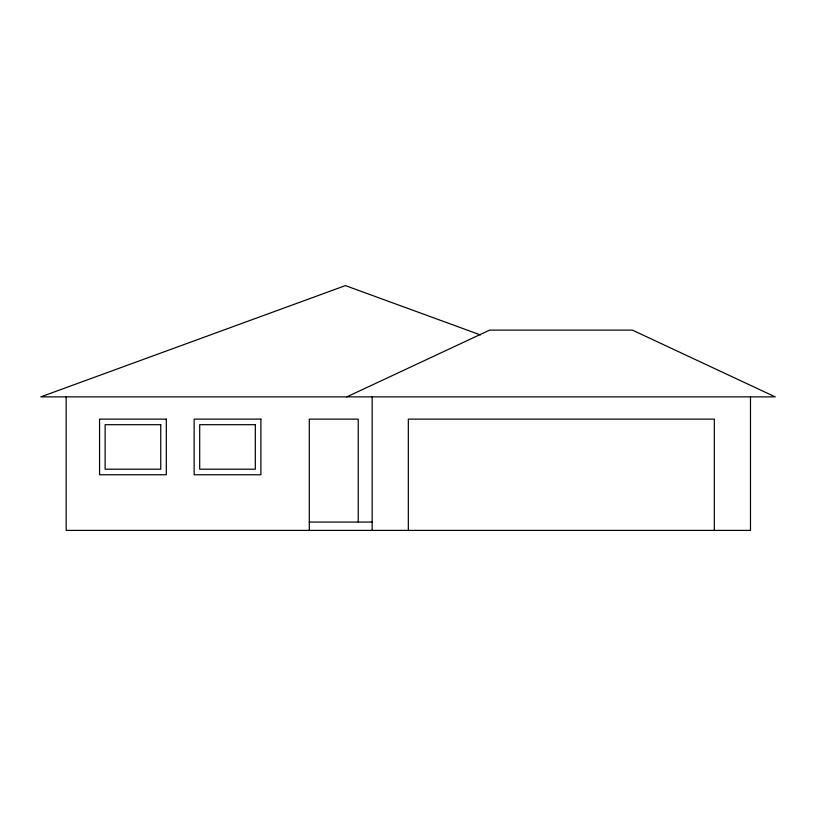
<?xml version="1.0" encoding="UTF-8"?>
<svg xmlns="http://www.w3.org/2000/svg" width="816" height="816" viewBox="0 0 816 816"><rect width="100%" height="100%" fill="white"/><g stroke="black" fill="none" stroke-linecap="round" stroke-linejoin="round"><path stroke-width="1.22" d="M346.81 396.872L489.631 330.113L632.39 330.113L775.2 396.872L40.8 396.872L345.403 285.6L480.44 334.927M309.295 522.056L372.167 522.056M750.485 396.872L750.485 530.4L66.167 530.4L66.167 396.872M714.316 530.4L714.316 419.128L408.326 419.128L408.326 530.4M372.167 396.872L372.167 530.4M358.255 522.056L358.255 419.128L309.295 419.128L309.295 530.4M166.311 419.128L99.552 419.128L99.552 474.759L166.311 474.759L166.311 419.128M260.896 419.128L194.137 419.128L194.137 474.759L260.896 474.759L260.896 419.128M160.752 424.687L105.121 424.687L105.121 469.2L160.752 469.2L160.752 424.687M255.326 424.687L199.696 424.687L199.696 469.2L255.326 469.2L255.326 424.687"/></g></svg>
